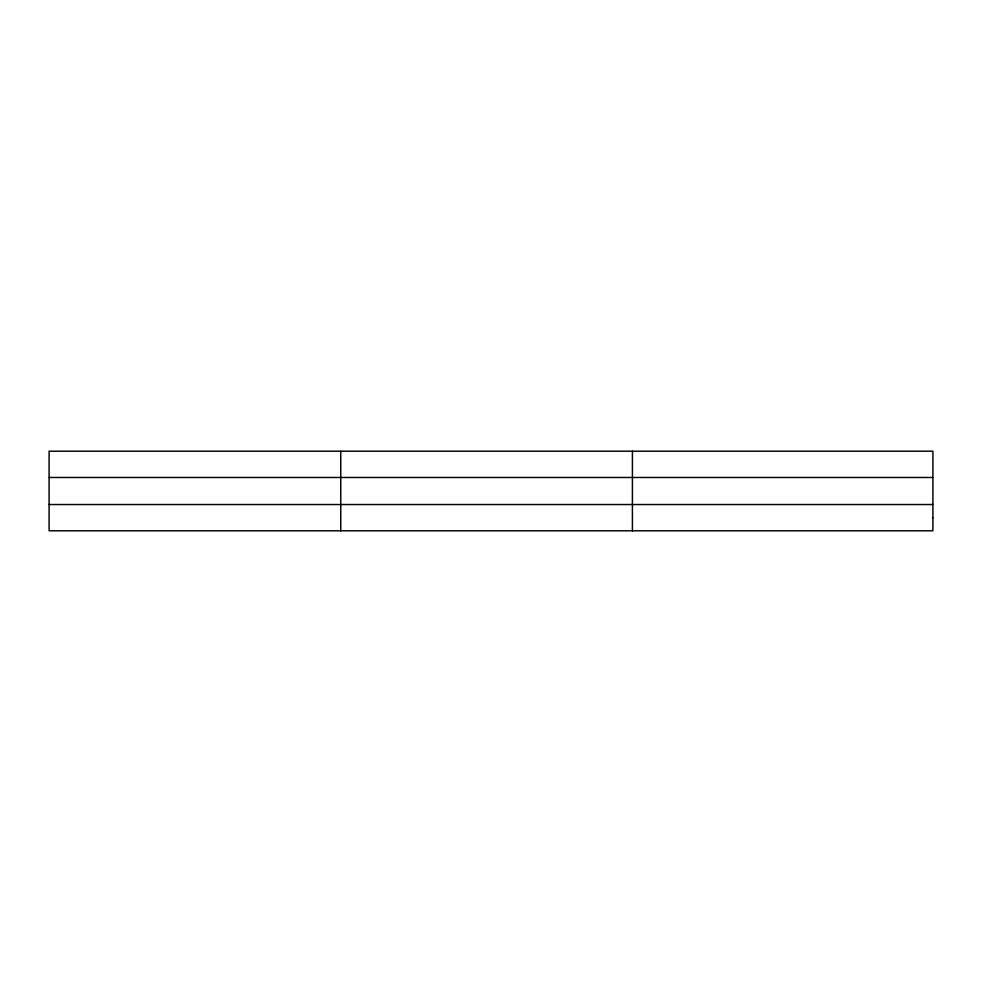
<?xml version="1.0" encoding="UTF-8"?>
<svg xmlns="http://www.w3.org/2000/svg" width="982" height="982" viewBox="0 0 982 982"><rect width="100%" height="100%" fill="white"/><g stroke="black" fill="none" stroke-linecap="round" stroke-linejoin="round"><path stroke-width="1.47" d="M340.754 530.796L340.754 451.204M632.408 530.796L632.408 451.204M49.1 477.473L932.9 477.473M49.1 504.527L932.9 504.527M932.9 517.661L932.9 530.796L49.1 530.796L49.1 451.204L932.9 451.204L932.9 517.661"/></g></svg>
